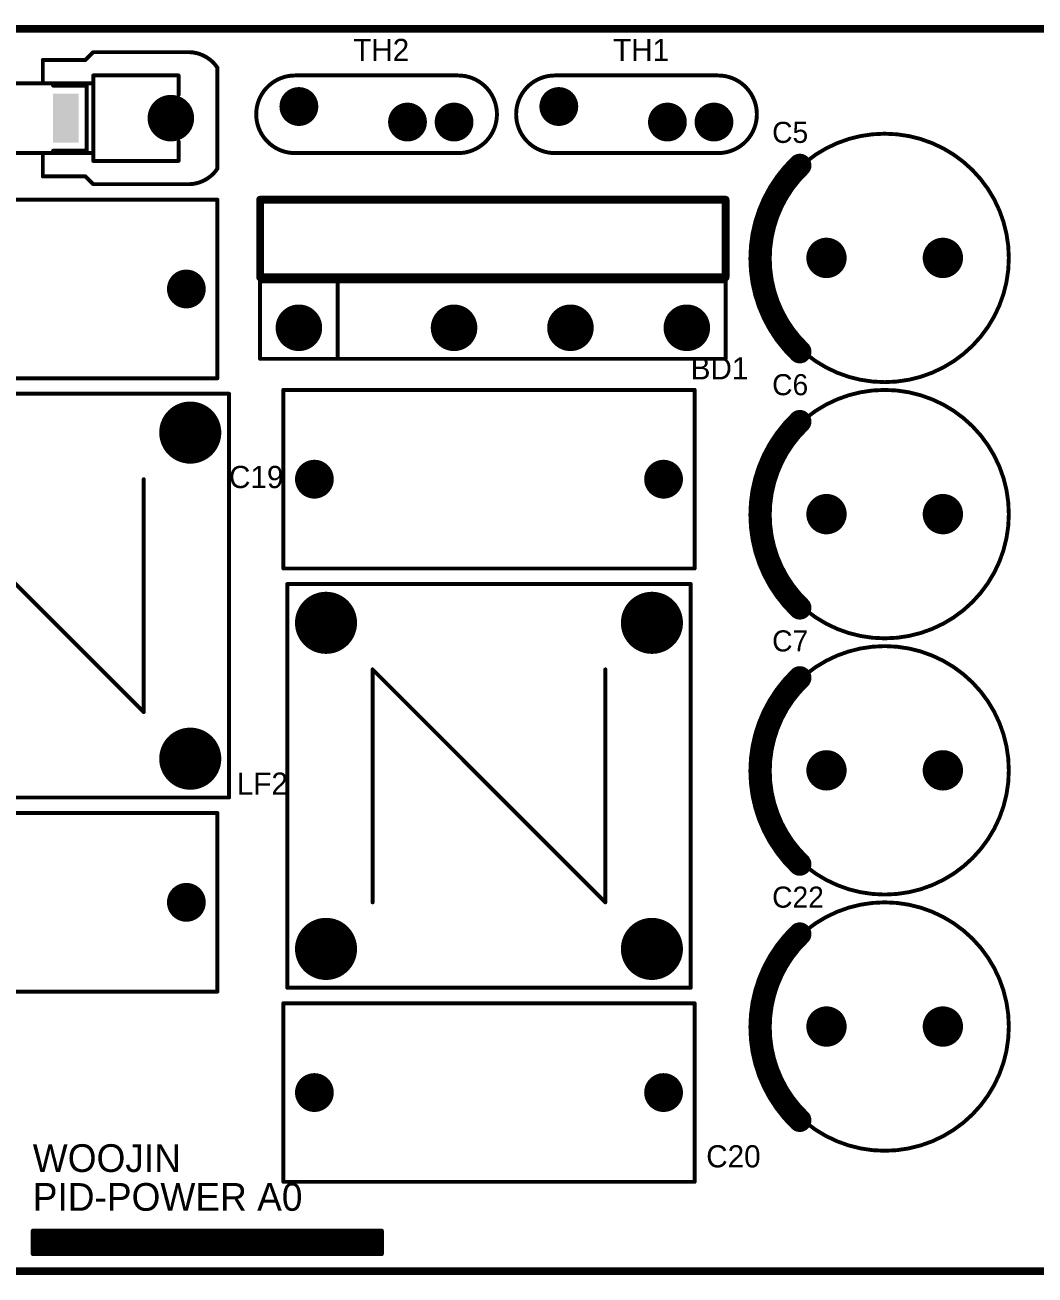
# Model space of a CAD drawing. Extents: x -2 to 211, y 0 to 80.
# Drawn here: x 33.1 to 98.2, y -0.2 to 80.2 of the extents above; entities that cross this region are included whole.
import ezdxf
from ezdxf.enums import TextEntityAlignment as Align

# ---------------------------------------------------------------- set-up
doc = ezdxf.new("R2010")
doc.units = 0
doc.header["$MEASUREMENT"] = 0
for name, color, linetype in [('2DLINES_1', 3, 'Continuous'), ('2DLINES_ALL', 2, 'Continuous'), ('BOARD_OUTLINE', 1, 'Continuous'), ('COMP_OUTLINE_TOP', 5, 'Continuous'), ('PADLAYER_BOTTOM', 7, 'Continuous'), ('PADLAYER_TOP', 6, 'Continuous'), ('TEXT_1', 4, 'Continuous'), ('TOOL_TOP', 8, 'Continuous')]:
    doc.layers.add(name, color=color, linetype=linetype)

msp = doc.modelspace()

# ---------------------------------------------------------------- linework, layer by layer
at = {"layer": '2DLINES_1', "const_width": 0.25}
for points in [[(56.1, 2.6), (33.6, 2.6)], [(33.6, 2.6), (33.6, 1.1)], [(33.8, 2.55), (56, 2.55)], [(33.8, 1.15), (33.8, 2.55)], [(33.85, 2.35), (55.85, 2.35)], [(33.85, 1.35), (33.85, 2.35)], [(55.85, 2.35), (55.85, 1.35)], [(56, 2.55), (56, 1.15)], [(56.1, 1.1), (56.1, 2.6)], [(34, 2.25), (55.8, 2.25)], [(34, 1.45), (34, 2.25)], [(34.1, 2.1), (55.6, 2.1)], [(34.1, 1.6), (34.1, 2.1)], [(55.6, 1.6), (34.1, 1.6)], [(34.2, 2.05), (55.5, 2.05)], [(34.2, 1.65), (34.2, 2.05)], [(55.5, 1.65), (34.2, 1.65)], [(55.4, 1.95), (34.3, 1.95)], [(34.3, 1.95), (34.3, 1.75)], [(34.3, 1.75), (55.4, 1.75)], [(55.4, 1.75), (55.4, 1.95)], [(55.5, 2.05), (55.5, 1.65)], [(55.6, 2.1), (55.6, 1.6)], [(55.8, 2.25), (55.8, 1.45)], [(33.6, 1.1), (56.1, 1.1)], [(56, 1.15), (33.8, 1.15)], [(55.85, 1.35), (33.85, 1.35)], [(55.8, 1.45), (34, 1.45)]]:
    msp.add_lwpolyline(points, dxfattribs=at)
at = {"layer": '2DLINES_1', "const_width": 0.125}
for points in [[(33.5375, 2.6, 1), (33.6625, 2.6, 1)], [(33.5375, 2.6, 1), (33.6625, 2.6, 1)], [(33.7375, 2.55, 1), (33.8625, 2.55, 1)], [(33.7375, 2.55, 1), (33.8625, 2.55, 1)], [(33.7875, 2.35, 1), (33.9125, 2.35, 1)], [(33.7875, 2.35, 1), (33.9125, 2.35, 1)], [(55.7875, 2.35, 1), (55.9125, 2.35, 1)], [(55.7875, 2.35, 1), (55.9125, 2.35, 1)], [(55.9375, 2.55, 1), (56.0625, 2.55, 1)], [(55.9375, 2.55, 1), (56.0625, 2.55, 1)], [(56.0375, 2.6, 1), (56.1625, 2.6, 1)], [(56.0375, 2.6, 1), (56.1625, 2.6, 1)], [(33.9375, 2.25, 1), (34.0625, 2.25, 1)], [(33.9375, 2.25, 1), (34.0625, 2.25, 1)], [(34.0375, 2.1, 1), (34.1625, 2.1, 1)], [(34.0375, 2.1, 1), (34.1625, 2.1, 1)], [(34.0375, 1.6, 1), (34.1625, 1.6, 1)], [(34.0375, 1.6, 1), (34.1625, 1.6, 1)], [(34.1375, 2.05, 1), (34.2625, 2.05, 1)], [(34.1375, 2.05, 1), (34.2625, 2.05, 1)], [(34.1375, 1.65, 1), (34.2625, 1.65, 1)], [(34.1375, 1.65, 1), (34.2625, 1.65, 1)], [(34.2375, 1.95, 1), (34.3625, 1.95, 1)], [(34.2375, 1.95, 1), (34.3625, 1.95, 1)], [(34.2375, 1.75, 1), (34.3625, 1.75, 1)], [(34.2375, 1.75, 1), (34.3625, 1.75, 1)], [(55.3375, 1.95, 1), (55.4625, 1.95, 1)], [(55.3375, 1.95, 1), (55.4625, 1.95, 1)], [(55.3375, 1.75, 1), (55.4625, 1.75, 1)], [(55.3375, 1.75, 1), (55.4625, 1.75, 1)], [(55.4375, 2.05, 1), (55.5625, 2.05, 1)], [(55.4375, 2.05, 1), (55.5625, 2.05, 1)], [(55.4375, 1.65, 1), (55.5625, 1.65, 1)], [(55.4375, 1.65, 1), (55.5625, 1.65, 1)], [(55.5375, 2.1, 1), (55.6625, 2.1, 1)], [(55.5375, 2.1, 1), (55.6625, 2.1, 1)], [(55.5375, 1.6, 1), (55.6625, 1.6, 1)], [(55.5375, 1.6, 1), (55.6625, 1.6, 1)], [(55.7375, 2.25, 1), (55.8625, 2.25, 1)], [(55.7375, 2.25, 1), (55.8625, 2.25, 1)], [(33.5375, 1.1, 1), (33.6625, 1.1, 1)], [(33.5375, 1.1, 1), (33.6625, 1.1, 1)], [(33.7375, 1.15, 1), (33.8625, 1.15, 1)], [(33.7375, 1.15, 1), (33.8625, 1.15, 1)], [(33.7875, 1.35, 1), (33.9125, 1.35, 1)], [(33.7875, 1.35, 1), (33.9125, 1.35, 1)], [(33.9375, 1.45, 1), (34.0625, 1.45, 1)], [(33.9375, 1.45, 1), (34.0625, 1.45, 1)], [(55.7375, 1.45, 1), (55.8625, 1.45, 1)], [(55.7375, 1.45, 1), (55.8625, 1.45, 1)], [(55.7875, 1.35, 1), (55.9125, 1.35, 1)], [(55.7875, 1.35, 1), (55.9125, 1.35, 1)], [(55.9375, 1.15, 1), (56.0625, 1.15, 1)], [(55.9375, 1.15, 1), (56.0625, 1.15, 1)], [(56.0375, 1.1, 1), (56.1625, 1.1, 1)], [(56.0375, 1.1, 1), (56.1625, 1.1, 1)]]:
    msp.add_lwpolyline(points, format="xyb", close=True, dxfattribs=at)
at = {"layer": '2DLINES_ALL', "const_width": 0.5}
for points in [[(48.25, 64), (48.25, 69)], [(48.25, 69), (78.25, 69)], [(78.25, 69), (78.25, 64)], [(78.25, 64), (48.25, 64)]]:
    msp.add_lwpolyline(points, dxfattribs=at)
at = {"layer": '2DLINES_ALL', "const_width": 0.25}
for points in [[(48.125, 69, 1), (48.375, 69, 1)], [(48.125, 69, 1), (48.375, 69, 1)], [(78.125, 69, 1), (78.375, 69, 1)], [(78.125, 69, 1), (78.375, 69, 1)], [(48.125, 64, 1), (48.375, 64, 1)], [(48.125, 64, 1), (48.375, 64, 1)], [(78.125, 64, 1), (78.375, 64, 1)], [(78.125, 64, 1), (78.375, 64, 1)]]:
    msp.add_lwpolyline(points, format="xyb", close=True, dxfattribs=at)
at = {"layer": 'BOARD_OUTLINE', "const_width": 0.5}
for points in [[(206, 80), (4, 80, 0.43248)], [(4, 0), (206, 0, 0.426536)]]:
    msp.add_lwpolyline(points, format="xyb", dxfattribs=at)
at = {"layer": 'COMP_OUTLINE_TOP', "const_width": 0.254}
for points in [[(37, 78), (34.25, 78)], [(34.25, 78), (34.25, 76.5)], [(37.5, 78.5), (37, 78)], [(43.5, 78.5), (37.5, 78.5)], [(37.5, 76.5), (27.5, 76.5)], [(43, 77), (37.5, 77)], [(37.5, 77), (37.5, 76.5)], [(37.5, 77), (37.5, 71.5)], [(43, 75.75), (43, 77)], [(34.913, 76.3455), (37.072, 76.3455)], [(37.072, 76.3455), (37.072, 72.1545)], [(43, 71.5), (43, 72.75)], [(27.5, 72), (37.5, 72)], [(34.25, 72), (34.25, 70.5)], [(37.072, 72.1545), (34.913, 72.1545)], [(37.5, 72), (37.5, 71.5)], [(61, 72), (50.5, 72)], [(77.75, 72), (67.25, 72)], [(37.5, 71.5), (43, 71.5)], [(34.25, 70.5), (37, 70.5)], [(37, 70.5), (37.5, 70)], [(19, 69), (45.5, 69)], [(45.5, 69), (45.5, 57.5)], [(48.25, 58.75), (48.25, 63.75)], [(48.25, 63.75), (78.25, 63.75)], [(53.25, 63.75), (53.25, 58.75)], [(78.25, 63.75), (78.25, 58.75)], [(78.25, 58.75), (48.25, 58.75)], [(45.5, 57.5), (19, 57.5)], [(20.25, 56.5), (46.25, 56.5)], [(46.25, 56.5), (46.25, 30.5)], [(49.75, 45.25), (49.75, 56.75)], [(49.75, 56.75), (76.25, 56.75)], [(76.25, 56.75), (76.25, 45.25)], [(40.75, 36), (25.75, 51)], [(40.75, 51), (40.75, 36)], [(76.25, 45.25), (49.75, 45.25)], [(50, 44.25), (76, 44.25)], [(50, 18.25), (50, 44.25)], [(76, 44.25), (76, 18.25)], [(70.5, 23.75), (55.5, 38.75)], [(55.5, 38.75), (55.5, 23.75)], [(70.5, 38.75), (70.5, 23.75)], [(46.25, 30.5), (20.25, 30.5)], [(19, 29.49999), (45.5, 29.5)], [(45.5, 29.5), (45.5, 18)], [(45.5, 18), (19, 17.99999)], [(76, 18.25), (50, 18.25)], [(49.75, 17.24999), (76.25, 17.25)], [(49.75, 5.74999), (49.75, 17.24999)], [(76.25, 17.25), (76.25, 5.75)], [(76.25, 5.75), (49.75, 5.74999)]]:
    msp.add_lwpolyline(points, dxfattribs=at)
at = {"layer": 'COMP_OUTLINE_TOP'}
for points, const_width in [([(34.1865, 78, 1), (34.3135, 78, 1)], 0.127), ([(34.1865, 78, 1), (34.3135, 78, 1)], 0.127), ([(36.9365, 78, 1), (37.0635, 78, 1)], 0.127), ([(36.9365, 78, 1), (37.0635, 78, 1)], 0.127), ([(37.4365, 78.5, 1), (37.5635, 78.5, 1)], 0.127), ([(37.4365, 78.5, 1), (37.5635, 78.5, 1)], 0.127), ([(43.4365, 78.5, 1), (43.5635, 78.5, 1)], 0.127), ([(43.4365, 78.5, 1), (43.5635, 78.5, 1)], 0.127), ([(45.4365, 77.5, 1), (45.5635, 77.5, 1)], 0.127), ([(45.4365, 77.5, 1), (45.5635, 77.5, 1)], 0.127), ([(34.1865, 76.5, 1), (34.3135, 76.5, 1)], 0.127), ([(37.4365, 77, 1), (37.5635, 77, 1)], 0.127), ([(37.4365, 77, 1), (37.5635, 77, 1)], 0.127), ([(37.4365, 77, 1), (37.5635, 77, 1)], 0.127), ([(37.4365, 76.5, 1), (37.5635, 76.5, 1)], 0.127), ([(37.4365, 76.5, 1), (37.5635, 76.5, 1)], 0.127), ([(42.9365, 77, 1), (43.0635, 77, 1)], 0.127), ([(42.9365, 77, 1), (43.0635, 77, 1)], 0.127), ([(50.4365, 77, 1), (50.5635, 77, 1)], 0.127), ([(50.4365, 77, 1), (50.5635, 77, 1)], 0.127), ([(60.9365, 77, 1), (61.0635, 77, 1)], 0.127), ([(60.9365, 77, 1), (61.0635, 77, 1)], 0.127), ([(67.1865, 77, 1), (67.3135, 77, 1)], 0.127), ([(67.1865, 77, 1), (67.3135, 77, 1)], 0.127), ([(77.6865, 77, 1), (77.8135, 77, 1)], 0.127), ([(77.6865, 77, 1), (77.8135, 77, 1)], 0.127), ([(34.8495, 76.3455, 1), (34.9765, 76.3455, 1)], 0.127), ([(37.0085, 76.3455, 1), (37.1355, 76.3455, 1)], 0.127), ([(37.0085, 76.3455, 1), (37.1355, 76.3455, 1)], 0.127), ([(42.9365, 75.75, 1), (43.0635, 75.75, 1)], 0.127), ([(47.9365, 74.5, 1), (48.0635, 74.5, 1)], 0.127), ([(47.9365, 74.5, 1), (48.0635, 74.5, 1)], 0.127), ([(63.44962, 74.5, 1), (63.57662, 74.5, 1)], 0.127), ([(63.44962, 74.5, 1), (63.57662, 74.5, 1)], 0.127), ([(64.6865, 74.5, 1), (64.8135, 74.5, 1)], 0.127), ([(64.6865, 74.5, 1), (64.8135, 74.5, 1)], 0.127), ([(80.19962, 74.5, 1), (80.32662, 74.5, 1)], 0.127), ([(80.19962, 74.5, 1), (80.32662, 74.5, 1)], 0.127), ([(42.9365, 72.75, 1), (43.0635, 72.75, 1)], 0.127), ([(34.1865, 72, 1), (34.3135, 72, 1)], 0.127), ([(34.8495, 72.1545, 1), (34.9765, 72.1545, 1)], 0.127), ([(37.0085, 72.1545, 1), (37.1355, 72.1545, 1)], 0.127), ([(37.0085, 72.1545, 1), (37.1355, 72.1545, 1)], 0.127), ([(37.4365, 72, 1), (37.5635, 72, 1)], 0.127), ([(37.4365, 72, 1), (37.5635, 72, 1)], 0.127), ([(50.4365, 72, 1), (50.5635, 72, 1)], 0.127), ([(50.4365, 72, 1), (50.5635, 72, 1)], 0.127), ([(60.9365, 72, 1), (61.0635, 72, 1)], 0.127), ([(60.9365, 72, 1), (61.0635, 72, 1)], 0.127), ([(67.1865, 72, 1), (67.3135, 72, 1)], 0.127), ([(67.1865, 72, 1), (67.3135, 72, 1)], 0.127), ([(77.6865, 72, 1), (77.8135, 72, 1)], 0.127), ([(77.6865, 72, 1), (77.8135, 72, 1)], 0.127), ([(82.65502, 71.20971, 1), (83.40502, 71.20971, 1)], 0.75), ([(37.4365, 71.5, 1), (37.5635, 71.5, 1)], 0.127), ([(37.4365, 71.5, 1), (37.5635, 71.5, 1)], 0.127), ([(37.4365, 71.5, 1), (37.5635, 71.5, 1)], 0.127), ([(42.9365, 71.5, 1), (43.0635, 71.5, 1)], 0.127), ([(42.9365, 71.5, 1), (43.0635, 71.5, 1)], 0.127), ([(45.4365, 71, 1), (45.5635, 71, 1)], 0.127), ([(45.4365, 71, 1), (45.5635, 71, 1)], 0.127), ([(34.1865, 70.5, 1), (34.3135, 70.5, 1)], 0.127), ([(34.1865, 70.5, 1), (34.3135, 70.5, 1)], 0.127), ([(36.9365, 70.5, 1), (37.0635, 70.5, 1)], 0.127), ([(36.9365, 70.5, 1), (37.0635, 70.5, 1)], 0.127), ([(37.4365, 70, 1), (37.5635, 70, 1)], 0.127), ([(37.4365, 70, 1), (37.5635, 70, 1)], 0.127), ([(43.4365, 70, 1), (43.5635, 70, 1)], 0.127), ([(43.4365, 70, 1), (43.5635, 70, 1)], 0.127), ([(45.4365, 69, 1), (45.5635, 69, 1)], 0.127), ([(45.4365, 69, 1), (45.5635, 69, 1)], 0.127), ([(80.09464, 65.20971, 1), (80.84464, 65.20971, 1)], 0.75), ([(80.09464, 65.20971, 1), (80.84464, 65.20971, 1)], 0.75), ([(48.1865, 63.75, 1), (48.3135, 63.75, 1)], 0.127), ([(48.1865, 63.75, 1), (48.3135, 63.75, 1)], 0.127), ([(53.1865, 63.75, 1), (53.3135, 63.75, 1)], 0.127), ([(78.1865, 63.75, 1), (78.3135, 63.75, 1)], 0.127), ([(78.1865, 63.75, 1), (78.3135, 63.75, 1)], 0.127), ([(82.65503, 59.20971, 1), (83.40503, 59.20971, 1)], 0.75), ([(48.1865, 58.75, 1), (48.3135, 58.75, 1)], 0.127), ([(48.1865, 58.75, 1), (48.3135, 58.75, 1)], 0.127), ([(53.1865, 58.75, 1), (53.3135, 58.75, 1)], 0.127), ([(78.1865, 58.75, 1), (78.3135, 58.75, 1)], 0.127), ([(78.1865, 58.75, 1), (78.3135, 58.75, 1)], 0.127), ([(45.4365, 57.5, 1), (45.5635, 57.5, 1)], 0.127), ([(45.4365, 57.5, 1), (45.5635, 57.5, 1)], 0.127), ([(46.1865, 56.5, 1), (46.3135, 56.5, 1)], 0.127), ([(46.1865, 56.5, 1), (46.3135, 56.5, 1)], 0.127), ([(49.6865, 56.75, 1), (49.8135, 56.75, 1)], 0.127), ([(49.6865, 56.75, 1), (49.8135, 56.75, 1)], 0.127), ([(76.1865, 56.75, 1), (76.3135, 56.75, 1)], 0.127), ([(76.1865, 56.75, 1), (76.3135, 56.75, 1)], 0.127), ([(82.65502, 54.70971, 1), (83.40502, 54.70971, 1)], 0.75), ([(40.6865, 51, 1), (40.8135, 51, 1)], 0.127), ([(80.09464, 48.70971, 1), (80.84464, 48.70971, 1)], 0.75), ([(80.09464, 48.70971, 1), (80.84464, 48.70971, 1)], 0.75), ([(49.6865, 45.25, 1), (49.8135, 45.25, 1)], 0.127), ([(49.6865, 45.25, 1), (49.8135, 45.25, 1)], 0.127), ([(76.1865, 45.25, 1), (76.3135, 45.25, 1)], 0.127), ([(76.1865, 45.25, 1), (76.3135, 45.25, 1)], 0.127), ([(49.9365, 44.25, 1), (50.0635, 44.25, 1)], 0.127), ([(49.9365, 44.25, 1), (50.0635, 44.25, 1)], 0.127), ([(75.9365, 44.25, 1), (76.0635, 44.25, 1)], 0.127), ([(75.9365, 44.25, 1), (76.0635, 44.25, 1)], 0.127), ([(82.65503, 42.70971, 1), (83.40503, 42.70971, 1)], 0.75), ([(55.4365, 38.75, 1), (55.5635, 38.75, 1)], 0.127), ([(55.4365, 38.75, 1), (55.5635, 38.75, 1)], 0.127), ([(70.4365, 38.75, 1), (70.5635, 38.75, 1)], 0.127), ([(82.65502, 38.20971, 1), (83.40502, 38.20971, 1)], 0.75), ([(40.6865, 36, 1), (40.8135, 36, 1)], 0.127), ([(40.6865, 36, 1), (40.8135, 36, 1)], 0.127), ([(80.09464, 32.20971, 1), (80.84464, 32.20971, 1)], 0.75), ([(80.09464, 32.20971, 1), (80.84464, 32.20971, 1)], 0.75), ([(46.1865, 30.5, 1), (46.3135, 30.5, 1)], 0.127), ([(46.1865, 30.5, 1), (46.3135, 30.5, 1)], 0.127), ([(45.4365, 29.5, 1), (45.5635, 29.5, 1)], 0.127), ([(45.4365, 29.5, 1), (45.5635, 29.5, 1)], 0.127), ([(82.65503, 26.20971, 1), (83.40503, 26.20971, 1)], 0.75), ([(55.4365, 23.75, 1), (55.5635, 23.75, 1)], 0.127), ([(70.4365, 23.75, 1), (70.5635, 23.75, 1)], 0.127), ([(70.4365, 23.75, 1), (70.5635, 23.75, 1)], 0.127), ([(82.65502, 21.70971, 1), (83.40502, 21.70971, 1)], 0.75), ([(45.4365, 18, 1), (45.5635, 18, 1)], 0.127), ([(45.4365, 18, 1), (45.5635, 18, 1)], 0.127), ([(49.9365, 18.25, 1), (50.0635, 18.25, 1)], 0.127), ([(49.9365, 18.25, 1), (50.0635, 18.25, 1)], 0.127), ([(75.9365, 18.25, 1), (76.0635, 18.25, 1)], 0.127), ([(75.9365, 18.25, 1), (76.0635, 18.25, 1)], 0.127), ([(49.6865, 17.24999, 1), (49.8135, 17.24999, 1)], 0.127), ([(49.6865, 17.24999, 1), (49.8135, 17.24999, 1)], 0.127), ([(76.1865, 17.25, 1), (76.3135, 17.25, 1)], 0.127), ([(76.1865, 17.25, 1), (76.3135, 17.25, 1)], 0.127), ([(80.09464, 15.70971, 1), (80.84464, 15.70971, 1)], 0.75), ([(80.09464, 15.70971, 1), (80.84464, 15.70971, 1)], 0.75), ([(82.65503, 9.70971, 1), (83.40503, 9.70971, 1)], 0.75), ([(49.6865, 5.74999, 1), (49.8135, 5.74999, 1)], 0.127), ([(49.6865, 5.74999, 1), (49.8135, 5.74999, 1)], 0.127), ([(76.1865, 5.75, 1), (76.3135, 5.75, 1)], 0.127), ([(76.1865, 5.75, 1), (76.3135, 5.75, 1)], 0.127)]:
    msp.add_lwpolyline(points, format="xyb", close=True, dxfattribs=dict(at, const_width=const_width))
for points, const_width in [([(45.5, 77.5, 0.265145), (43.5, 78.5)], 0.254), ([(45.5, 71), (45.5, 77.5, 0.265145)], 0.254), ([(48, 74.5, -0.414214), (50.5, 77)], 0.254), ([(50.5, 77), (61, 77, -0.415748)], 0.254), ([(61, 77, -0.415748), (63.51312, 74.5, -0.415748)], 0.254), ([(64.75, 74.5, -0.414214), (67.25, 77)], 0.254), ([(67.25, 77), (77.75, 77, -0.415748)], 0.254), ([(77.75, 77, -0.415748), (80.26312, 74.5, -0.415748)], 0.254), ([(50.5, 72, -0.414214), (48, 74.5, -0.414214)], 0.254), ([(63.51312, 74.5, -0.415748), (61, 72)], 0.254), ([(67.25, 72, -0.414214), (64.75, 74.5, -0.414214)], 0.254), ([(80.26312, 74.5, -0.415748), (77.75, 72)], 0.254), ([(80.5, 65.25, 1), (96.5, 65.25, 1), (80.5, 65.25)], 0.25), ([(80.46964, 65.20971, -0.204447), (83.03002, 71.20971)], 1.5), ([(43.5, 70, 0.265145), (45.5, 71)], 0.254), ([(37.5, 70), (43.5, 70, 0.265145)], 0.254), ([(83.03003, 59.20971, -0.204447), (80.46964, 65.20971, -0.204447)], 1.5), ([(80.5, 48.75, 1), (96.5, 48.75, 1), (80.5, 48.75)], 0.25), ([(80.46964, 48.70971, -0.204447), (83.03002, 54.70971)], 1.5), ([(83.03003, 42.70971, -0.204447), (80.46964, 48.70971, -0.204447)], 1.5), ([(80.5, 32.25, 1), (96.5, 32.25, 1), (80.5, 32.25)], 0.25), ([(80.46964, 32.20971, -0.204447), (83.03002, 38.20971)], 1.5), ([(83.03003, 26.20971, -0.204447), (80.46964, 32.20971, -0.204447)], 1.5), ([(80.5, 15.75, 1), (96.5, 15.75, 1), (80.5, 15.75)], 0.25), ([(80.46964, 15.70971, -0.204447), (83.03002, 21.70971)], 1.5), ([(83.03003, 9.70971, -0.204447), (80.46964, 15.70971, -0.204447)], 1.5)]:
    msp.add_lwpolyline(points, format="xyb", dxfattribs=dict(at, const_width=const_width))
at = {"layer": 'PADLAYER_BOTTOM'}
for points, const_width in [([(41.75, 74.25, 1), (43.25, 74.25, 1)], 1.5), ([(50.125, 75, 1), (51.375, 75, 1)], 1.25), ([(66.875, 75, 1), (68.125, 75, 1)], 1.25), ([(57.125, 74, 1), (58.375, 74, 1)], 1.25), ([(60.125, 74, 1), (61.375, 74, 1)], 1.25), ([(73.875, 74, 1), (75.125, 74, 1)], 1.25), ([(76.875, 74, 1), (78.125, 74, 1)], 1.25), ([(84.125, 65.25, 1), (85.375, 65.25, 1)], 1.25), ([(91.625, 65.25, 1), (92.875, 65.25, 1)], 1.25), ([(42.875, 63.25, 1), (44.125, 63.25, 1)], 1.25), ([(50, 60.75, 1), (51.5, 60.75, 1)], 1.5), ([(60, 60.75, 1), (61.5, 60.75, 1)], 1.5), ([(67.5, 60.75, 1), (69, 60.75, 1)], 1.5), ([(75, 60.75, 1), (76.5, 60.75, 1)], 1.5), ([(42.75, 54, 1), (44.75, 54, 1)], 2), ([(51.125, 51, 1), (52.375, 51, 1)], 1.25), ([(73.625, 51, 1), (74.875, 51, 1)], 1.25), ([(84.125, 48.75, 1), (85.375, 48.75, 1)], 1.25), ([(91.625, 48.75, 1), (92.875, 48.75, 1)], 1.25), ([(51.5, 41.75, 1), (53.5, 41.75, 1)], 2), ([(72.5, 41.75, 1), (74.5, 41.75, 1)], 2), ([(42.75, 33, 1), (44.75, 33, 1)], 2), ([(84.125, 32.25, 1), (85.375, 32.25, 1)], 1.25), ([(91.625, 32.25, 1), (92.875, 32.25, 1)], 1.25), ([(42.875, 23.75, 1), (44.125, 23.75, 1)], 1.25), ([(51.5, 20.75, 1), (53.5, 20.75, 1)], 2), ([(72.5, 20.75, 1), (74.5, 20.75, 1)], 2), ([(84.125, 15.75, 1), (85.375, 15.75, 1)], 1.25), ([(91.625, 15.75, 1), (92.875, 15.75, 1)], 1.25), ([(51.125, 11.49999, 1), (52.375, 11.49999, 1)], 1.25), ([(73.625, 11.5, 1), (74.875, 11.5, 1)], 1.25)]:
    msp.add_lwpolyline(points, format="xyb", close=True, dxfattribs=dict(at, const_width=const_width))
at = {"layer": 'PADLAYER_TOP'}
for points, const_width in [([(41.75, 74.25, 1), (43.25, 74.25, 1)], 1.5), ([(50.125, 75, 1), (51.375, 75, 1)], 1.25), ([(66.875, 75, 1), (68.125, 75, 1)], 1.25), ([(57.125, 74, 1), (58.375, 74, 1)], 1.25), ([(60.125, 74, 1), (61.375, 74, 1)], 1.25), ([(73.875, 74, 1), (75.125, 74, 1)], 1.25), ([(76.875, 74, 1), (78.125, 74, 1)], 1.25), ([(84.125, 65.25, 1), (85.375, 65.25, 1)], 1.25), ([(91.625, 65.25, 1), (92.875, 65.25, 1)], 1.25), ([(42.875, 63.25, 1), (44.125, 63.25, 1)], 1.25), ([(50, 60.75, 1), (51.5, 60.75, 1)], 1.5), ([(60, 60.75, 1), (61.5, 60.75, 1)], 1.5), ([(67.5, 60.75, 1), (69, 60.75, 1)], 1.5), ([(75, 60.75, 1), (76.5, 60.75, 1)], 1.5), ([(42.75, 54, 1), (44.75, 54, 1)], 2), ([(51.125, 51, 1), (52.375, 51, 1)], 1.25), ([(73.625, 51, 1), (74.875, 51, 1)], 1.25), ([(84.125, 48.75, 1), (85.375, 48.75, 1)], 1.25), ([(91.625, 48.75, 1), (92.875, 48.75, 1)], 1.25), ([(51.5, 41.75, 1), (53.5, 41.75, 1)], 2), ([(72.5, 41.75, 1), (74.5, 41.75, 1)], 2), ([(42.75, 33, 1), (44.75, 33, 1)], 2), ([(84.125, 32.25, 1), (85.375, 32.25, 1)], 1.25), ([(91.625, 32.25, 1), (92.875, 32.25, 1)], 1.25), ([(42.875, 23.75, 1), (44.125, 23.75, 1)], 1.25), ([(51.5, 20.75, 1), (53.5, 20.75, 1)], 2), ([(72.5, 20.75, 1), (74.5, 20.75, 1)], 2), ([(84.125, 15.75, 1), (85.375, 15.75, 1)], 1.25), ([(91.625, 15.75, 1), (92.875, 15.75, 1)], 1.25), ([(51.125, 11.49999, 1), (52.375, 11.49999, 1)], 1.25), ([(73.625, 11.5, 1), (74.875, 11.5, 1)], 1.25)]:
    msp.add_lwpolyline(points, format="xyb", close=True, dxfattribs=dict(at, const_width=const_width))
msp.add_solid([(36.564, 72.6625), (36.564, 75.8375), (34.913, 72.6625), (34.913, 75.8375)], dxfattribs=at)
at = {"layer": 'TOOL_TOP'}
for points, const_width in [([(50.1, 75, 1), (51.4, 75, 1), (50.1, 75)], 0.254), ([(66.85, 75, 1), (68.15, 75, 1), (66.85, 75)], 0.254), ([(41.75, 74.25, 1), (43.25, 74.25, 1), (41.75, 74.25)], 0.254), ([(57.2, 74, 1), (58.3, 74, 1), (57.2, 74)], 0.254), ([(60.1, 74, 1), (61.4, 74, 1), (60.1, 74)], 0.254), ([(73.95, 74, 1), (75.05, 74, 1), (73.95, 74)], 0.254), ([(76.85, 74, 1), (78.15, 74, 1), (76.85, 74)], 0.254), ([(84.2, 65.25, 1), (85.3, 65.25, 1), (84.2, 65.25)], 1.5), ([(91.7, 65.25, 1), (92.8, 65.25, 1), (91.7, 65.25)], 1.5), ([(42.95, 63.25, 1), (44.05, 63.25, 1), (42.95, 63.25)], 0.254), ([(50, 60.75, 1), (51.5, 60.75, 1), (50, 60.75)], 0.254), ([(60, 60.75, 1), (61.5, 60.75, 1), (60, 60.75)], 0.254), ([(67.5, 60.75, 1), (69, 60.75, 1), (67.5, 60.75)], 0.254), ([(75, 60.75, 1), (76.5, 60.75, 1), (75, 60.75)], 0.254), ([(42.5, 54, 1), (45, 54, 1), (42.5, 54)], 0.254), ([(51.2, 51, 1), (52.3, 51, 1), (51.2, 51)], 0.254), ([(73.7, 51, 1), (74.8, 51, 1), (73.7, 51)], 0.254), ([(84.2, 48.75, 1), (85.3, 48.75, 1), (84.2, 48.75)], 1.5), ([(91.7, 48.75, 1), (92.8, 48.75, 1), (91.7, 48.75)], 1.5), ([(51.25, 41.75, 1), (53.75, 41.75, 1), (51.25, 41.75)], 0.254), ([(72.25, 41.75, 1), (74.75, 41.75, 1), (72.25, 41.75)], 0.254), ([(42.5, 33, 1), (45, 33, 1), (42.5, 33)], 0.254), ([(84.2, 32.25, 1), (85.3, 32.25, 1), (84.2, 32.25)], 1.5), ([(91.7, 32.25, 1), (92.8, 32.25, 1), (91.7, 32.25)], 1.5), ([(42.95, 23.75, 1), (44.05, 23.75, 1), (42.95, 23.75)], 0.254), ([(51.25, 20.75, 1), (53.75, 20.75, 1), (51.25, 20.75)], 0.254), ([(72.25, 20.75, 1), (74.75, 20.75, 1), (72.25, 20.75)], 0.254), ([(84.2, 15.75, 1), (85.3, 15.75, 1), (84.2, 15.75)], 1.5), ([(91.7, 15.75, 1), (92.8, 15.75, 1), (91.7, 15.75)], 1.5), ([(51.2, 11.49999, 1), (52.3, 11.49999, 1), (51.2, 11.49999)], 0.254), ([(73.7, 11.5, 1), (74.8, 11.5, 1), (73.7, 11.5)], 0.254)]:
    msp.add_lwpolyline(points, format="xyb", dxfattribs=dict(at, const_width=const_width))

# ---------------------------------------------------------------- texts
at = {"layer": 'TEXT_1'}
for s, height, p in [('TH2', 1.42858, (54.25, 77.5)), ('TH1', 1.42858, (71, 77.5)), ('BD1', 1.42858, (76, 57)), ('C19', 1.42858, (46.25, 50)), ('WOOJIN', 1.785725, (33.6, 5.85)), ('PID-POWER A0', 1.785725, (33.6, 3.35))]:
    msp.add_text(s, height=height, dxfattribs=at).set_placement(p, align=Align.BOTTOM_LEFT)
for s, height, rotation, p in [('C5', 1.357151, 0.000039, (81.25, 72.25)), ('C6', 1.357151, 0.000039, (81.25, 56)), ('C7', 1.357151, 0.000039, (81.25, 39.5)), ('LF2', 1.42858, 359.999982, (46.75, 30.25)), ('C22', 1.357151, 0.000039, (81.25, 23)), ('C20', 1.42858, 0.000039, (77, 6.25))]:
    msp.add_text(s, height=height, rotation=rotation, dxfattribs=at).set_placement(p, align=Align.BOTTOM_LEFT)

doc.saveas('drawing.dxf')
